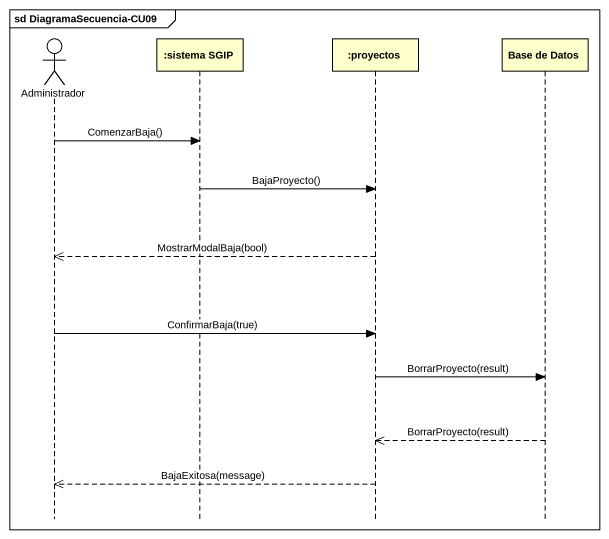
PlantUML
@startuml
mainframe sd DiagramaSecuencia-CU09
hide footbox
actor Administrador
participant ":sistema SGIP" as sistema_SGIP
participant ":proyectos" as proyectos
participant "Base de Datos" as Base_de_Datos

Administrador -> sistema_SGIP : ComenzarBaja()
sistema_SGIP -> proyectos : BajaProyecto()
proyectos -->> Administrador : MostrarModalBaja(bool)
Administrador -> proyectos : ConfirmarBaja(true)
proyectos -> Base_de_Datos : BorrarProyecto(result)
Base_de_Datos -->> proyectos : BorrarProyecto(result)
proyectos -->> Administrador : BajaExitosa(message)
@enduml
